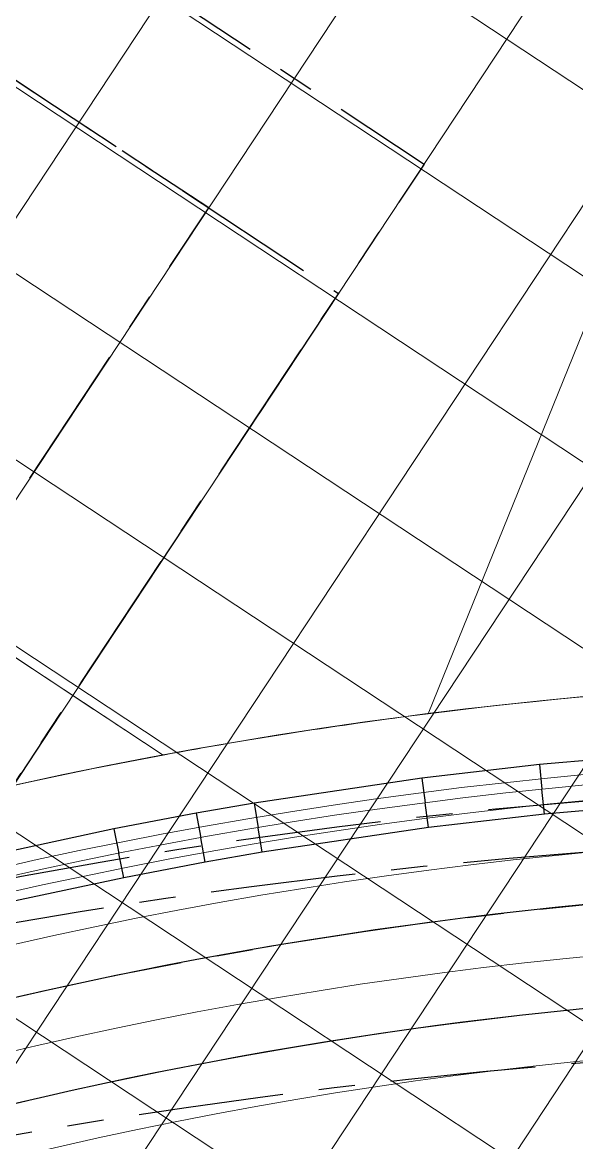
# Model space of a CAD drawing. Header units: metres. Extents: x 264965 to 265706, y 6180501 to 6181430.
# Drawn here: x 265214.04 to 265224.73, y 6181244.9 to 6181266.53 of the extents above; entities that cross this region are included whole.
import ezdxf

# ---------------------------------------------------------------- set-up
doc = ezdxf.new("R2010")
doc.units = ezdxf.units.M
doc.linetypes.add('Cable Exist UG', pattern=[7, 4, -1, 1, -1])
doc.linetypes.add('PHANTOM2', pattern=[4.45, 2, -0.5, 0.15, -0.5, 0.15, -0.5, 0.15, -0.5])
doc.layers.get('0').update_dxf_attribs({"color": 6})
for name, color, linetype, lineweight in [('_User Dimensions', 140, 'Continuous', 13), ('_User Miscellaneous1', 30, 'Continuous', 13), ('_User Miscellaneous10', 241, 'Continuous', 13), ('_User_HV_Exist', 1, 'Continuous', 25), ('_User_LV_Exist', 5, 'Continuous', 25), ('Cadastre Developer_SP_NEW', 92, 'Continuous', 15)]:
    doc.layers.add(name, color=color, linetype=linetype, lineweight=lineweight)
doc.layers.add('_User Miscellaneous12', color=252, linetype='Continuous', lineweight=13, plot=False, transparency=0.5)
doc.layers.add('Mains_LV_New_T84', color=2, linetype='Cable x')
doc.layers.add('UG_Details_SP_MISC', color=7, linetype='Continuous')
doc.styles.get("Standard").update_dxf_attribs({"font": 'arial.ttf'})
doc.linetypes.add('Cable New UG', pattern='A,6,-0.05,["X",Standard,S=1.8,R=0,X=0,Y=-0.94],-1.8', length=7.85)
doc.linetypes.add('Cable o', pattern='A,4,-0.01,["O",Standard,S=1.5,R=0,X=0,Y=-0.75],-1.6', length=5.61)
doc.linetypes.add('Cable x', pattern='A,5,-0.05,["X",Standard,S=1.5,R=0,X=0,Y=-0.75],-1.45', length=6.5)

# ---------------------------------------------------------------- blocks, each defined once
blk = doc.blocks.new('SUB GRID')
at = {"transparency": 33554559}
for p, q in [((-24, 50), (-24, -50)), ((-21, 50), (-21, -50)), ((-18, 50), (-18, -50)), ((-15, 50), (-15, -50)), ((-12, 50), (-12, -50)), ((-9, 50), (-9, -50)), ((-6, 50), (-6, -50)), ((-50, 0), (50, 0)), ((-50, 0), (50, 0)), ((-50, -3), (50, -3)), ((-50, -6), (50, -6)), ((-50, -9), (50, -9)), ((-50, -12), (50, -12)), ((-50, -15), (50, -15)), ((-50, -18), (50, -18)), ((-50, -21), (50, -21))]:
    blk.add_line(p, q, dxfattribs=at)

msp = doc.modelspace()

# ---------------------------------------------------------------- linework, layer by layer
at = {"layer": '_User Dimensions', "flags": 128}
msp.add_lwpolyline([(265170.064, 6181197.665), (265154.097, 6181205.975, -0.291752), (265237.012, 6181253.796), (265236.209, 6181235.814), (265258.213, 6181234.497)], format="xyb", dxfattribs=at)
at = {"layer": '_User Miscellaneous1'}
for p, q in [((265227.077, 6181252.461), (265224.017, 6181252.199)), ((265224.017, 6181252.199), (265221.75, 6181251.935)), ((265224.017, 6181252.199), (265224.065, 6181251.721)), ((265221.75, 6181251.935), (265218.51, 6181251.453)), ((265221.75, 6181251.935), (265221.813, 6181251.459)), ((265224.114, 6181251.244), (265224.065, 6181251.721)), ((265218.51, 6181251.453), (265217.394, 6181251.258)), ((265218.51, 6181251.453), (265218.587, 6181250.979)), ((265221.877, 6181250.983), (265221.813, 6181251.459)), ((265227.144, 6181251.504), (265224.114, 6181251.244)), ((265217.394, 6181251.258), (265215.803, 6181250.955)), ((265217.394, 6181251.258), (265217.481, 6181250.786)), ((265224.114, 6181251.244), (265221.877, 6181250.983)), ((265215.803, 6181250.955), (265213.573, 6181250.478)), ((265215.803, 6181250.955), (265215.898, 6181250.484)), ((265218.664, 6181250.505), (265218.587, 6181250.979)), ((265221.877, 6181250.983), (265218.664, 6181250.505)), ((265217.567, 6181250.314), (265217.481, 6181250.786)), ((265215.993, 6181250.014), (265215.898, 6181250.484)), ((265217.567, 6181250.314), (265215.993, 6181250.014)), ((265218.664, 6181250.505), (265217.567, 6181250.314)), ((265215.993, 6181250.014), (265213.784, 6181249.541))]:
    msp.add_line(p, q, dxfattribs=at)
at = {"layer": '_User Miscellaneous10', "color": 1, "transparency": 33554636}
for points in [[(265184.695, 6181337.834), (265193.076, 6181333.144, 0.514787), (265198.656, 6181325.129, -0.123198), (265214.658, 6181320.495), (265257.014, 6181296.793, -0.288476), (265263.895, 6181284.165), (265262.021, 6181254.343), (265252.367, 6181245.832), (265238.188, 6181246.723, 0.313089), (265158.167, 6181198.312)], [(265183.719, 6181336.089), (265190.79, 6181332.132, 0.446965), (265198.605, 6181323.129, -0.12315), (265213.667, 6181318.758), (265256.037, 6181295.048, -0.288476), (265261.899, 6181284.291), (265260.076, 6181255.296), (265251.666, 6181247.88), (265238.314, 6181248.719, 0.313089), (265156.341, 6181199.127)], [(265182.742, 6181334.343), (265188.728, 6181330.994, 0.405144), (265198.551, 6181321.13, -0.123121), (265212.675, 6181317.021), (265255.061, 6181293.303, -0.288476), (265259.903, 6181284.416), (265258.132, 6181256.248), (265250.964, 6181249.928), (265238.439, 6181250.715, 0.313089), (265154.514, 6181199.943)]]:
    msp.add_lwpolyline(points, format="xyb", dxfattribs=at)
at = {"layer": '_User Miscellaneous10', "color": 5, "transparency": 33554636}
for points in [[(265184.207, 6181336.961), (265191.896, 6181332.659, 0.476127), (265198.631, 6181324.129, -0.123171), (265214.162, 6181319.626), (265256.526, 6181295.921, -0.288476), (265262.897, 6181284.228), (265261.048, 6181254.819), (265252.016, 6181246.856), (265238.251, 6181247.721, 0.313089), (265157.254, 6181198.72)], [(265183.23, 6181335.216), (265189.738, 6181331.574, 0.423935), (265198.578, 6181322.129, -0.123134), (265213.171, 6181317.889), (265255.549, 6181294.175, -0.288476), (265260.901, 6181284.354), (265259.104, 6181255.772), (265251.315, 6181248.904), (265238.376, 6181249.717, 0.313089), (265155.427, 6181199.535)], [(265182.254, 6181333.471), (265187.751, 6181330.394, 0.389428), (265198.522, 6181320.13, -0.123112), (265212.178, 6181316.153), (265254.572, 6181292.43, -0.288476), (265258.905, 6181284.479), (265257.16, 6181256.724), (265250.614, 6181250.952), (265238.502, 6181251.713, 0.313089), (265153.601, 6181200.35)]]:
    msp.add_lwpolyline(points, format="xyb", dxfattribs=at)
at = {"layer": '_User Miscellaneous10', "color": 6, "transparency": 33554636}
msp.add_lwpolyline([(265182.107, 6181333.209), (265187.464, 6181330.211, 0.385193), (265198.514, 6181319.83, -0.123111), (265212.029, 6181315.892), (265254.426, 6181292.168, -0.288476), (265258.605, 6181284.498), (265256.869, 6181256.867), (265250.509, 6181251.259), (265238.521, 6181252.012, 0.313089), (265153.327, 6181200.473)], format="xyb", dxfattribs=at)
at = {"layer": '_User Miscellaneous10', "color": 4, "transparency": 33554636}
msp.add_lwpolyline([(265182.009, 6181333.034), (265187.274, 6181330.088, 0.382476), (265198.508, 6181319.63, -0.123109), (265211.93, 6181315.719), (265254.328, 6181291.994, -0.288476), (265258.406, 6181284.51), (265256.674, 6181256.962), (265250.438, 6181251.464), (265238.533, 6181252.212, 0.313089), (265153.145, 6181200.554)], format="xyb", dxfattribs=at)
at = {"layer": '_User Miscellaneous10'}
msp.add_lwpolyline([(265181.277, 6181331.725), (265185.878, 6181329.151, 0.364428), (265198.464, 6181318.131, -0.123106), (265211.185, 6181314.416), (265253.596, 6181290.685, -0.288476), (265256.909, 6181284.605), (265255.216, 6181257.676), (265249.912, 6181253), (265238.627, 6181253.709, 0.313089), (265151.775, 6181201.166)], format="xyb", dxfattribs=at)
at = {"layer": '_User Miscellaneous10', "linetype": 'PHANTOM2'}
msp.add_lwpolyline([(265200.612, 6181247.765), (265199.134, 6181248.741, -0.414214), (265197.72, 6181255.669), (265199.237, 6181257.964, -0.414214), (265206.165, 6181259.377), (265210.036, 6181256.819), (265216.752, 6181252.381)], format="xyb", dxfattribs=at)
at = {"layer": '_User_HV_Exist', "linetype": 'Cable Exist UG', "ltscale": 0.7, "flags": 128}
for points in [[(265383.828, 6180997.619), (265368.581, 6180999.933), (265356.773, 6180991.328), (265354.224, 6180991.572, 0.971853), (265348.239, 6180992.779), (265338.543, 6180993.393), (265326.421, 6181010.208, 0.057986), (265256.98, 6181015.481), (265253.709, 6181030.987, -0.047163), (265251.162, 6181067.192, -0.166573), (265263.563, 6181113.536), (265329.694, 6181211.968), (265320.027, 6181218.189), (265311.181, 6181236.123), (265237.812, 6181240.735), (265238.439, 6181250.715, 0.058131), (265211.865, 6181248.777), (265220.136, 6181261.29), (265205.955, 6181270.665)], [(265192.72, 6181250.644), (265208.746, 6181240.05), (265211.509, 6181244.612, -0.048177), (265234.444, 6181246.83), (265234.034, 6181236.947), (265308.619, 6181232.276), (265316.177, 6181216.953), (265325.047, 6181211.411), (265308.063, 6181185.992), (265259.489, 6181114.792, 0.142362), (265245.87, 6181066.232, 0.027632), (265249.137, 6181030.713), (265252.835, 6181013.664), (265249.94, 6181008.421), (265242.961, 6181007.95), (265239.774, 6180998.84)]]:
    msp.add_lwpolyline(points, format="xyb", dxfattribs=at)
at = {"layer": '_User_LV_Exist', "linetype": 'Cable Exist UG', "ltscale": 0.7, "transparency": 33554687, "flags": 128}
for points in [[(265195.792, 6181265.264), (265189.367, 6181269.146), (265196.764, 6181280.336), (265221.791, 6181263.793), (265212.509, 6181249.752, -0.057844), (265237.008, 6181251.794, -0.000943), (265250.614, 6181250.952), (265257.16, 6181256.724), (265258.905, 6181284.479, 0.288476), (265254.572, 6181292.43), (265240.874, 6181300.077)], [(265258.334, 6181236.439), (265236.241, 6181237.814), (265236.767, 6181249.803, 0.076344), (265211.112, 6181247.006), (265208.637, 6181249.334), (265217.634, 6181262.945), (265197.612, 6181276.179), (265194.243, 6181271.082), (265197.997, 6181268.601)]]:
    msp.add_lwpolyline(points, format="xyb", dxfattribs=at)
at = {"layer": '_User_LV_Exist', "color": 250, "linetype": 'Cable New UG', "flags": 128}
msp.add_lwpolyline([(265256.128, 6181235.574), (265255.994, 6181233.428, 0.004489), (265233.963, 6181235.02), (265234.099, 6181247.878, 0.21462), (265171.747, 6181220.811), (265178.155, 6181214.644, 0.074804), (265168.295, 6181200.768)], format="xyb", dxfattribs=at)
at = {"layer": 'Cadastre Developer_SP_NEW', "transparency": 33554687, "flags": 128}
for points in [[(265147.995, 6181297.831), (265186.041, 6181336.577), (265175.532, 6181346.897), (265163.82, 6181334.971), (265163.82, 6181334.971), (265122.712, 6181293.111), (265113.701, 6181273.624), (265092.889, 6181227.763), (265101.79, 6181223.815), (265095.267, 6181209.205), (265086.277, 6181213.193), (265083.04, 6181206.06), (265082.949, 6181205.855), (265081.159, 6181201.845), (265094.76, 6181195.772), (265103.321, 6181214.948), (265148.853, 6181194.621), (265151.775, 6181201.166, -0.246524), (265216.752, 6181252.381)], [(265240.123, 6181298.224), (265220.773, 6181309.052), (265201.81, 6181262.257), (265216.752, 6181252.381, -0.014553), (265221.87, 6181253.18)], [(265253.596, 6181290.685), (265240.123, 6181298.224), (265221.87, 6181253.18, -0.0472), (265238.627, 6181253.709), (265249.912, 6181253), (265255.216, 6181257.676), (265256.909, 6181284.605, 0.288476)]]:
    msp.add_lwpolyline(points, format="xyb", close=True, dxfattribs=at)
at = {"layer": 'Mains_LV_New_T84', "color": 2, "linetype": 'Cable New UG', "flags": 128}
msp.add_lwpolyline([(265258.334, 6181236.439), (265254.202, 6181238.702), (265251.648, 6181238.863), (265251.523, 6181236.867), (265237.623, 6181237.741), (265236.241, 6181237.814), (265237.246, 6181249.78, 0.223129), (265170.396, 6181222.332), (265170.396, 6181222.332), (265178.154, 6181214.642, 0.076837), (265168.028, 6181200.255)], format="xyb", dxfattribs=at)
at = {"layer": 'UG_Details_SP_MISC'}
for p, q in [((265227.077, 6181252.461), (265224.017, 6181252.199)), ((265224.017, 6181252.199), (265221.75, 6181251.935)), ((265224.017, 6181252.199), (265224.065, 6181251.721)), ((265221.75, 6181251.935), (265218.51, 6181251.453)), ((265221.75, 6181251.935), (265221.813, 6181251.459)), ((265224.114, 6181251.244), (265224.065, 6181251.721)), ((265218.51, 6181251.453), (265217.394, 6181251.258)), ((265218.51, 6181251.453), (265218.587, 6181250.979)), ((265221.877, 6181250.983), (265221.813, 6181251.459)), ((265227.144, 6181251.504), (265224.114, 6181251.244)), ((265217.394, 6181251.258), (265215.803, 6181250.955)), ((265217.394, 6181251.258), (265217.481, 6181250.786)), ((265224.114, 6181251.244), (265221.877, 6181250.983)), ((265215.803, 6181250.955), (265213.573, 6181250.478)), ((265215.803, 6181250.955), (265215.898, 6181250.484)), ((265218.664, 6181250.505), (265218.587, 6181250.979)), ((265221.877, 6181250.983), (265218.664, 6181250.505)), ((265217.567, 6181250.314), (265217.481, 6181250.786)), ((265215.993, 6181250.014), (265215.898, 6181250.484)), ((265217.567, 6181250.314), (265215.993, 6181250.014)), ((265218.664, 6181250.505), (265217.567, 6181250.314)), ((265215.993, 6181250.014), (265213.784, 6181249.541))]:
    msp.add_line(p, q, dxfattribs=at)

# ---------------------------------------------------------------- block references
at = {"layer": '_User Miscellaneous12', "linetype": 'Cable o', "transparency": 33554483, "rotation": 146.534044876983}
msp.add_blockref('SUB GRID', (265201.794, 6181255.303), dxfattribs=at)

doc.saveas('drawing.dxf')
